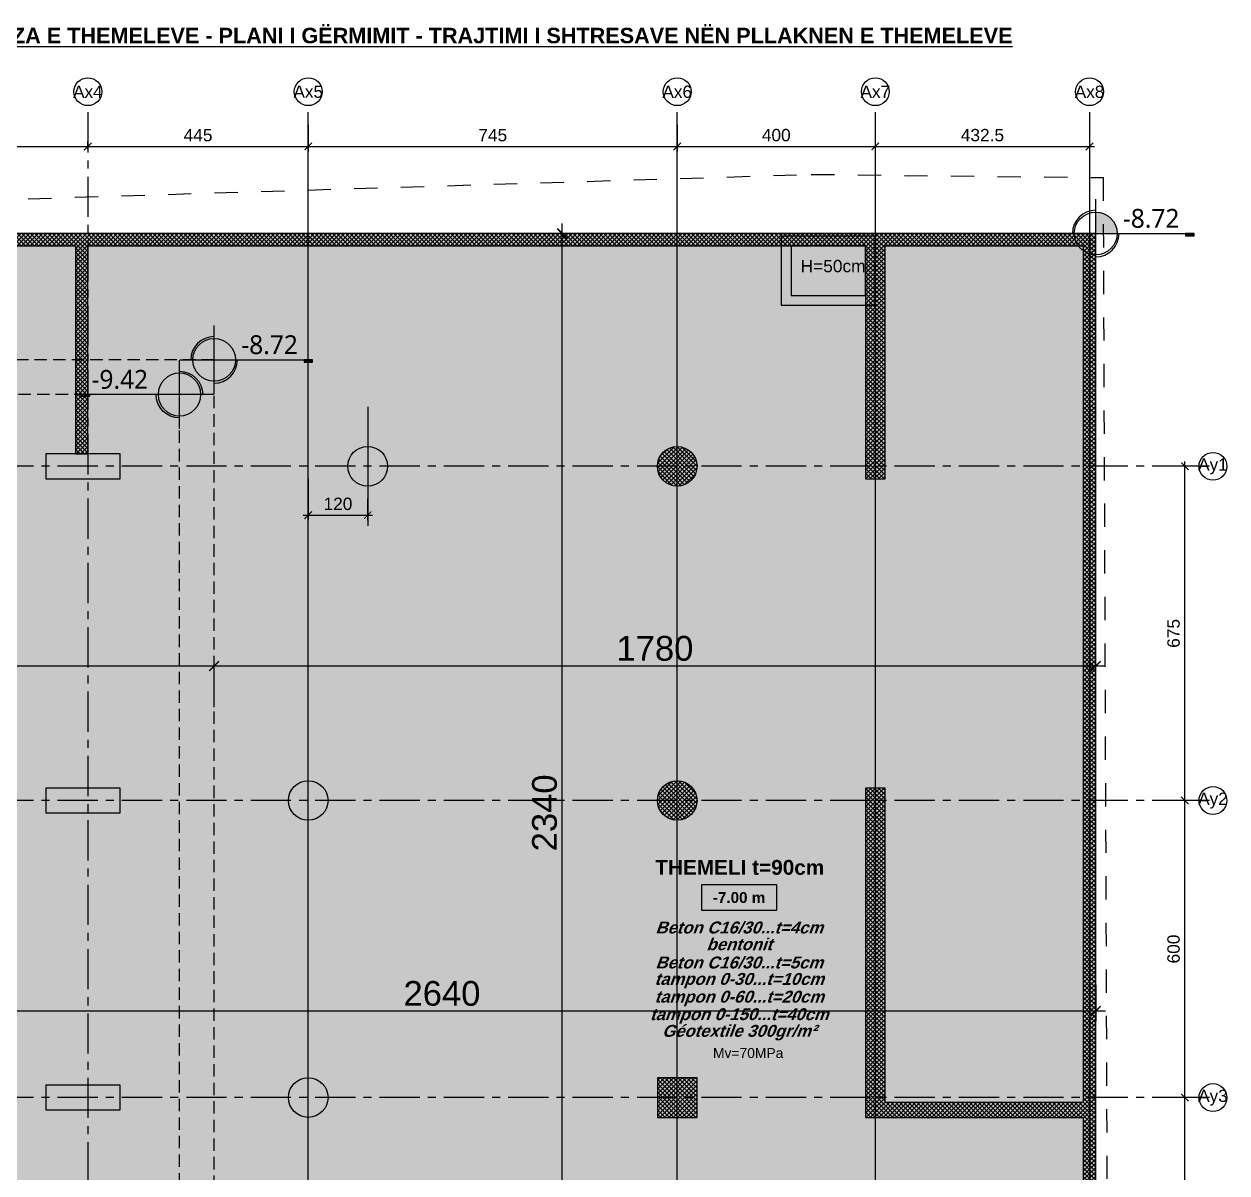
# Model space of a CAD drawing. Header units: centimetres. Extents: x 37128 to 49608, y -46114 to -40136.
# Drawn here: x 47179 to 49607, y -42457 to -40136 of the extents above; entities that cross this region are included whole.
import ezdxf
from ezdxf.enums import TextEntityAlignment as Align

# ---------------------------------------------------------------- set-up
doc = ezdxf.new("R2010")
doc.units = ezdxf.units.CM
doc.header["$LTSCALE"] = 50
doc.header["$MEASUREMENT"] = 0
for name, pattern in [('23486-A01$0${ Chain Double-Dash }', [0]), ('AXES', [2, 1.25, -0.25, 0.25, -0.25]), ('CACHE', [0.375, 0.25, -0.125]), ('CONTINU', [0]), ('DXK_LINE_DOT1', [1.8814, 0.9407, -0.9407])]:
    doc.linetypes.add(name, pattern=pattern)
doc.layers.get('0').update_dxf_attribs({"color": 8})
for name, color, linetype in [('ARMINF', 1, 'Continuous'), ('AXES', 10, 'AXES'), ('BETON CACHE', 4, 'CACHE'), ('BETON COUPE', 3, 'CONTINU'), ('BETON TRAME', 254, 'Continuous'), ('BORD', 5, 'Continuous'), ('COTE 50ème @ 1', 1, 'Continuous'), ('NIVEAU', 170, 'Continuous'), ('OMBRE', 253, 'Continuous'), ('TALUS', 2, 'Continuous'), ('TEXTE', 7, 'Continuous')]:
    doc.layers.add(name, color=color, linetype=linetype)
doc.layers.add('BETON HACHURE', color=252, linetype='Continuous', lineweight=13)
for name, color, linetype, true_color in [('FOND DE FOUILLE', 7, 'Continuous', 0xfff3e5), ('PREFA MUR SUP TRAME', 7, 'Continuous', 0xd7c7ff), ('TALUS TRAME 2', 7, 'Continuous', 0xecd8c6)]:
    doc.layers.add(name, color=color, linetype=linetype, true_color=true_color)
doc.layers.add('HORS GEL', color=7, linetype='CACHE', lineweight=5, true_color=0x00661a)
doc.styles.add('Arial', font='arialbd.ttf', dxfattribs={"height": 12.5})
doc.styles.add('FA_Trebuchet 2.2 mm (cursiva-b.a)', font='trebucit.ttf', dxfattribs={"height": 2.2})
doc.styles.add('FN_TEXT_1.50', font='arial.ttf', dxfattribs={"height": 10})
doc.styles.add('RS_TEXT_1.10', font='arial.ttf', dxfattribs={"height": 2.5})
doc.styles.add('RS_TEXT_1.50', font='arial.ttf', dxfattribs={"height": 12.5})
doc.styles.add('RS_TXT_100', font='arial.ttf', dxfattribs={"height": 25})
doc.styles.add('SMA_TEXT_1.200', font='arial.ttf', dxfattribs={"height": 50})
doc.styles.add('style2', font='arialbd.ttf', dxfattribs={"height": 20})
doc.dimstyles.new('RS_100CM_LINEAIRE', dxfattribs={"dimscale": 10, "dimtxt": 25, "dimasz": 1.5, "dimexe": 1, "dimexo": 2.5, "dimgap": 1, "dimtad": 1, "dimdec": 1, "dimrnd": 0.5, "dimdsep": 46, "dimtxsty": 'RS_TXT_100', "dimblk1": 'ARCHTICK', "dimblk2": 'ARCHTICK', "dimsah": 1, "dimcen": 2.5, "dimdle": 1, "dimclrt": 4, "dimadec": 0, "dimazin": 2, "dimtfac": 1, "dimtdec": 1, "dimtix": 1, "dimtmove": 2, "dimatfit": 3, "dimfxl": 1, "dimtolj": 1, "dimtzin": 0, "dimarcsym": 0})
doc.dimstyles.new('SMA_1.200', dxfattribs={"dimscale": 20, "dimtxt": 50, "dimasz": 1, "dimexe": 1, "dimexo": 2, "dimgap": 0.5, "dimtad": 1, "dimdec": 1, "dimrnd": 0.5, "dimdsep": 46, "dimtxsty": 'SMA_TEXT_1.200', "dimblk": 'ARCHTICK', "dimcen": 10, "dimdle": 1, "dimadec": 0, "dimazin": 2, "dimtfac": 1, "dimtdec": 1, "dimtix": 1, "dimtmove": 2, "dimatfit": 3, "dimfxl": 1, "dimtolj": 1, "dimtzin": 0, "dimarcsym": 0})

# ---------------------------------------------------------------- blocks, each defined once
blk = doc.blocks.new('AXES_FN')
at = {"color": 0, "linetype": 'Continuous'}
blk.add_circle((0, 15), 15, dxfattribs=at)
at = {"color": 0, "style": 'FN_TEXT_1.50'}
blk.add_attdef('AXES', text='', height=12.5, dxfattribs=at).set_placement((-48.9, 20.6), align=Align.MIDDLE_CENTER)
blk = doc.blocks.new('_ArchTick')
at = {"color": 0, "linetype": 'ByBlock', "const_width": 0.15}
blk.add_lwpolyline([(-0.5, -0.5), (0.5, 0.5)], dxfattribs=at)
blk = doc.blocks.new('*D50')
at = {"layer": 'AXES', "color": 0, "linetype": 'Continuous', "lineweight": -2, "ltscale": 0.5, "transparency": 16777216}
for p, q in [((46527.3, -40383.7), (47317.3, -40383.7)), ((46537.3, -40389.7), (46537.3, -40373.7)), ((47307.3, -40389.7), (47307.3, -40373.7))]:
    blk.add_line(p, q, dxfattribs=at)
at = {"layer": 'Defpoints', "color": 0, "linetype": 'Continuous', "ltscale": 0.5, "transparency": 16777216}
for p in [(47307.3, -40383.7), (46537.3, -40414.7), (47307.3, -40414.7)]:
    blk.add_point(p, dxfattribs=at)
at = {"layer": 'AXES', "color": 0, "linetype": 'Continuous', "lineweight": -2, "ltscale": 0.5, "transparency": 16777216, "xscale": 15, "yscale": 15, "zscale": 15, "rotation": 180}
blk.add_blockref('_ArchTick', (46537.3, -40383.7), dxfattribs=at)
at = {"layer": 'AXES', "color": 0, "linetype": 'Continuous', "lineweight": -2, "ltscale": 0.5, "transparency": 16777216, "xscale": 15, "yscale": 15, "zscale": 15}
blk.add_blockref('_ArchTick', (47307.3, -40383.7), dxfattribs=at)
at = {"layer": 'AXES', "color": 4, "linetype": 'Continuous', "lineweight": 5, "ltscale": 0.5, "transparency": 16777216, "insert": (46922.3, -40360.9), "char_height": 25, "attachment_point": 5, "style": 'RS_TXT_100'}
blk.add_mtext('\\A1;770', dxfattribs=at)
blk = doc.blocks.new('*D51')
at = {"layer": 'AXES', "color": 0, "linetype": 'Continuous', "lineweight": -2, "ltscale": 0.5, "transparency": 16777216}
for p, q in [((49572.3, -42304.7), (49512.4, -42304.7)), ((49522.4, -43054.7), (49522.4, -42294.7)), ((49572.3, -43044.7), (49512.4, -43044.7))]:
    blk.add_line(p, q, dxfattribs=at)
at = {"layer": 'Defpoints', "color": 0, "linetype": 'Continuous', "ltscale": 0.5, "transparency": 16777216}
for p in [(49522.4, -42304.7), (49597.3, -42304.7), (49597.3, -43044.7)]:
    blk.add_point(p, dxfattribs=at)
at = {"layer": 'AXES', "color": 0, "linetype": 'Continuous', "lineweight": -2, "ltscale": 0.5, "transparency": 16777216, "xscale": 15, "yscale": 15, "zscale": 15}
for p, rotation in [((49522.4, -42304.7), 90), ((49522.4, -43044.7), 270)]:
    blk.add_blockref('_ArchTick', p, dxfattribs=dict(at, rotation=rotation))
at = {"layer": 'AXES', "color": 4, "linetype": 'Continuous', "lineweight": 5, "ltscale": 0.5, "transparency": 16777216, "insert": (49499.6, -42674.7), "char_height": 25, "attachment_point": 5, "rotation": 90, "style": 'RS_TXT_100'}
blk.add_mtext('\\A1;740', dxfattribs=at)
blk = doc.blocks.new('*D52')
at = {"layer": 'AXES', "color": 0, "linetype": 'Continuous', "lineweight": -2, "ltscale": 0.5, "transparency": 16777216}
for p, q in [((49522.4, -42314.7), (49522.4, -41694.7)), ((49572.3, -41704.7), (49512.4, -41704.7)), ((49572.3, -42304.7), (49512.4, -42304.7))]:
    blk.add_line(p, q, dxfattribs=at)
at = {"layer": 'Defpoints', "color": 0, "linetype": 'Continuous', "ltscale": 0.5, "transparency": 16777216}
for p in [(49522.4, -41704.7), (49597.3, -41704.7), (49597.3, -42304.7)]:
    blk.add_point(p, dxfattribs=at)
at = {"layer": 'AXES', "color": 0, "linetype": 'Continuous', "lineweight": -2, "ltscale": 0.5, "transparency": 16777216, "xscale": 15, "yscale": 15, "zscale": 15}
for p, rotation in [((49522.4, -41704.7), 90), ((49522.4, -42304.7), 270)]:
    blk.add_blockref('_ArchTick', p, dxfattribs=dict(at, rotation=rotation))
at = {"layer": 'AXES', "color": 4, "linetype": 'Continuous', "lineweight": 5, "ltscale": 0.5, "transparency": 16777216, "insert": (49499.6, -42004.7), "char_height": 25, "attachment_point": 5, "rotation": 90, "style": 'RS_TXT_100'}
blk.add_mtext('\\A1;600', dxfattribs=at)
blk = doc.blocks.new('*D53')
at = {"layer": 'AXES', "color": 0, "linetype": 'Continuous', "lineweight": -2, "ltscale": 0.5, "transparency": 16777216}
for p, q in [((49522.4, -41714.7), (49522.4, -41019.7)), ((49572.3, -41029.7), (49512.4, -41029.7)), ((49572.3, -41704.7), (49512.4, -41704.7))]:
    blk.add_line(p, q, dxfattribs=at)
at = {"layer": 'Defpoints', "color": 0, "linetype": 'Continuous', "ltscale": 0.5, "transparency": 16777216}
for p in [(49522.4, -41029.7), (49597.3, -41029.7), (49597.3, -41704.7)]:
    blk.add_point(p, dxfattribs=at)
at = {"layer": 'AXES', "color": 0, "linetype": 'Continuous', "lineweight": -2, "ltscale": 0.5, "transparency": 16777216, "xscale": 15, "yscale": 15, "zscale": 15}
for p, rotation in [((49522.4, -41029.7), 90), ((49522.4, -41704.7), 270)]:
    blk.add_blockref('_ArchTick', p, dxfattribs=dict(at, rotation=rotation))
at = {"layer": 'AXES', "color": 4, "linetype": 'Continuous', "lineweight": 5, "ltscale": 0.5, "transparency": 16777216, "insert": (49499.6, -41367.2), "char_height": 25, "attachment_point": 5, "rotation": 90, "style": 'RS_TXT_100'}
blk.add_mtext('\\A1;675', dxfattribs=at)
blk = doc.blocks.new('*D63')
at = {"layer": 'AXES', "color": 0, "linetype": 'Continuous', "lineweight": -2, "ltscale": 0.5, "transparency": 16777216}
for p, q in [((47752.3, -40339.7), (47752.3, -40393.7)), ((47297.3, -40383.7), (47762.3, -40383.7)), ((47307.3, -40389.7), (47307.3, -40373.7))]:
    blk.add_line(p, q, dxfattribs=at)
at = {"layer": 'Defpoints', "color": 0, "linetype": 'Continuous', "ltscale": 0.5, "transparency": 16777216}
for p in [(47752.3, -40314.7), (47752.3, -40383.7), (47307.3, -40414.7)]:
    blk.add_point(p, dxfattribs=at)
at = {"layer": 'AXES', "color": 0, "linetype": 'Continuous', "lineweight": -2, "ltscale": 0.5, "transparency": 16777216, "xscale": 15, "yscale": 15, "zscale": 15, "rotation": 180}
blk.add_blockref('_ArchTick', (47307.3, -40383.7), dxfattribs=at)
at = {"layer": 'AXES', "color": 0, "linetype": 'Continuous', "lineweight": -2, "ltscale": 0.5, "transparency": 16777216, "xscale": 15, "yscale": 15, "zscale": 15}
blk.add_blockref('_ArchTick', (47752.3, -40383.7), dxfattribs=at)
at = {"layer": 'AXES', "color": 4, "linetype": 'Continuous', "lineweight": 5, "ltscale": 0.5, "transparency": 16777216, "insert": (47529.8, -40361), "char_height": 25, "attachment_point": 5, "style": 'RS_TXT_100'}
blk.add_mtext('\\A1;445', dxfattribs=at)
blk = doc.blocks.new('*D64')
at = {"layer": 'Defpoints', "color": 0, "linetype": 'ByBlock', "transparency": 16777216}
for p in [(47752.3, -40314.7), (48497.3, -40314.7), (48497.3, -40383.7)]:
    blk.add_point(p, dxfattribs=at)
at = {"layer": 'HORS GEL', "color": 0, "linetype": 'ByBlock', "lineweight": -2, "transparency": 16777216}
for p, q in [((47752.3, -40339.7), (47752.3, -40393.7)), ((48497.3, -40339.7), (48497.3, -40393.7)), ((47742.3, -40383.7), (48507.3, -40383.7))]:
    blk.add_line(p, q, dxfattribs=at)
at = {"layer": 'HORS GEL', "color": 0, "linetype": 'ByBlock', "lineweight": -2, "transparency": 16777216, "xscale": 15, "yscale": 15, "zscale": 15, "rotation": 180}
blk.add_blockref('_ArchTick', (47752.3, -40383.7), dxfattribs=at)
at = {"layer": 'HORS GEL', "color": 0, "linetype": 'ByBlock', "lineweight": -2, "transparency": 16777216, "xscale": 15, "yscale": 15, "zscale": 15}
blk.add_blockref('_ArchTick', (48497.3, -40383.7), dxfattribs=at)
at = {"layer": 'HORS GEL', "color": 4, "linetype": 'ByBlock', "transparency": 16777216, "insert": (48124.8, -40361), "char_height": 25, "attachment_point": 5, "style": 'RS_TXT_100'}
blk.add_mtext('\\A1;745', dxfattribs=at)
blk = doc.blocks.new('*D65')
at = {"layer": 'Defpoints', "color": 0, "linetype": 'ByBlock', "transparency": 16777216}
for p in [(48497.3, -40314.7), (48897.3, -40314.7), (48897.3, -40383.7)]:
    blk.add_point(p, dxfattribs=at)
at = {"layer": 'HORS GEL', "color": 0, "linetype": 'ByBlock', "lineweight": -2, "transparency": 16777216}
for p, q in [((48497.3, -40339.7), (48497.3, -40393.7)), ((48897.3, -40339.7), (48897.3, -40393.7)), ((48487.3, -40383.7), (48907.3, -40383.7))]:
    blk.add_line(p, q, dxfattribs=at)
at = {"layer": 'HORS GEL', "color": 0, "linetype": 'ByBlock', "lineweight": -2, "transparency": 16777216, "xscale": 15, "yscale": 15, "zscale": 15, "rotation": 180}
blk.add_blockref('_ArchTick', (48497.3, -40383.7), dxfattribs=at)
at = {"layer": 'HORS GEL', "color": 0, "linetype": 'ByBlock', "lineweight": -2, "transparency": 16777216, "xscale": 15, "yscale": 15, "zscale": 15}
blk.add_blockref('_ArchTick', (48897.3, -40383.7), dxfattribs=at)
at = {"layer": 'HORS GEL', "color": 4, "linetype": 'ByBlock', "transparency": 16777216, "insert": (48697.3, -40360.9), "char_height": 25, "attachment_point": 5, "style": 'RS_TXT_100'}
blk.add_mtext('\\A1;400', dxfattribs=at)
blk = doc.blocks.new('*D66')
at = {"layer": 'Defpoints', "color": 0, "linetype": 'ByBlock', "transparency": 16777216}
for p in [(48897.3, -40314.7), (49329.8, -40314.7), (49329.8, -40383.7)]:
    blk.add_point(p, dxfattribs=at)
at = {"layer": 'HORS GEL', "color": 0, "linetype": 'ByBlock', "lineweight": -2, "transparency": 16777216}
for p, q in [((48897.3, -40339.7), (48897.3, -40393.7)), ((49329.8, -40339.7), (49329.8, -40393.7)), ((48887.3, -40383.7), (49339.8, -40383.7))]:
    blk.add_line(p, q, dxfattribs=at)
at = {"layer": 'HORS GEL', "color": 0, "linetype": 'ByBlock', "lineweight": -2, "transparency": 16777216, "xscale": 15, "yscale": 15, "zscale": 15, "rotation": 180}
blk.add_blockref('_ArchTick', (48897.3, -40383.7), dxfattribs=at)
at = {"layer": 'HORS GEL', "color": 0, "linetype": 'ByBlock', "lineweight": -2, "transparency": 16777216, "xscale": 15, "yscale": 15, "zscale": 15}
blk.add_blockref('_ArchTick', (49329.8, -40383.7), dxfattribs=at)
at = {"layer": 'HORS GEL', "color": 4, "linetype": 'ByBlock', "transparency": 16777216, "insert": (49113.6, -40360.9), "char_height": 25, "attachment_point": 5, "style": 'RS_TXT_100'}
blk.add_mtext('\\A1;432.5', dxfattribs=at)
blk = doc.blocks.new('*D67')
at = {"layer": 'Defpoints', "color": 0, "linetype": 'ByBlock', "transparency": 16777216}
for p in [(47752.3, -41029.7), (47872.3, -41069.7), (47872.3, -41128.5)]:
    blk.add_point(p, dxfattribs=at)
at = {"layer": 'HORS GEL', "color": 0, "linetype": 'ByBlock', "lineweight": -2, "transparency": 16777216}
for p, q in [((47752.3, -41054.7), (47752.3, -41138.5)), ((47872.3, -41094.7), (47872.3, -41138.5)), ((47742.3, -41128.5), (47882.3, -41128.5))]:
    blk.add_line(p, q, dxfattribs=at)
at = {"layer": 'HORS GEL', "color": 0, "linetype": 'ByBlock', "lineweight": -2, "transparency": 16777216, "xscale": 15, "yscale": 15, "zscale": 15, "rotation": 180}
blk.add_blockref('_ArchTick', (47752.3, -41128.5), dxfattribs=at)
at = {"layer": 'HORS GEL', "color": 0, "linetype": 'ByBlock', "lineweight": -2, "transparency": 16777216, "xscale": 15, "yscale": 15, "zscale": 15}
blk.add_blockref('_ArchTick', (47872.3, -41128.5), dxfattribs=at)
at = {"layer": 'HORS GEL', "color": 4, "linetype": 'ByBlock', "transparency": 16777216, "insert": (47812.3, -41105.7), "char_height": 25, "attachment_point": 5, "style": 'RS_TXT_100'}
blk.add_mtext('\\A1;120', dxfattribs=at)
blk = doc.blocks.new('Cota de Nivel (planta)')
h = blk.add_hatch(color=256)
h.dxf.hatch_style = 1
h.paths.add_polyline_path([(2.5, 0, 0.4142136), (0, 2.5), (0, 0)])
h.paths.add_polyline_path([(-2.5, 0, 0.4142136), (0, -2.5), (0, 0)])
h = blk.add_hatch(color=256)
h.dxf.hatch_style = 1
h.paths.add_polyline_path([(10.5, 0), (10.5, -0.25), (11.5, -0.25), (11.5, 0)])
for p, q in [((0, -4), (0, 4)), ((-4, 0), (11.5, 0))]:
    blk.add_line(p, q)
blk.add_lwpolyline([(11.5, 0), (10.5, 0), (10.5, -0.25), (11.5, -0.25)], close=True)
blk.add_circle((0, 0), 2.5)
for start, end in [(90, 180), (270, 0)]:
    blk.add_arc((0, 0), 2.725, start, end)
at = {"style": 'FA_Trebuchet 2.2 mm (cursiva-b.a)', "flags": 8}
blk.add_attdef('NIVEL', text='', height=2.2, dxfattribs=at).set_placement((3.175, 1.775), align=Align.MIDDLE_LEFT)
blk = doc.blocks.new('*D88')
at = {"layer": 'Defpoints', "color": 0, "transparency": 16777216}
for p in [(47562.3, -41433.3), (47562.3, -41555.9), (49342.3, -41555.9)]:
    blk.add_point(p, dxfattribs=at)
at = {"layer": 'TALUS', "color": 0, "lineweight": -2, "transparency": 16777216}
for p, q in [((49362.3, -41433.3), (47542.3, -41433.3)), ((47562.3, -41515.9), (47562.3, -41413.3)), ((49342.3, -41515.9), (49342.3, -41413.3))]:
    blk.add_line(p, q, dxfattribs=at)
at = {"layer": 'TALUS', "color": 0, "lineweight": -2, "transparency": 16777216, "xscale": 20, "yscale": 20, "zscale": 20, "rotation": 180}
blk.add_blockref('_ArchTick', (47562.3, -41433.3), dxfattribs=at)
at = {"layer": 'TALUS', "color": 0, "lineweight": -2, "transparency": 16777216, "xscale": 20, "yscale": 20, "zscale": 20}
blk.add_blockref('_ArchTick', (49342.3, -41433.3), dxfattribs=at)
at = {"layer": 'TALUS', "color": 0, "transparency": 16777216, "insert": (48452.3, -41397.7), "char_height": 50, "attachment_point": 5, "style": 'SMA_TEXT_1.200'}
blk.add_mtext('\\A1;1780', dxfattribs=at)
blk = doc.blocks.new('*D89')
at = {"layer": 'Defpoints', "color": 0, "transparency": 16777216}
for p in [(45042, -41433.3), (45042, -41485.7), (47562.3, -41555.9)]:
    blk.add_point(p, dxfattribs=at)
at = {"layer": 'TALUS', "color": 0, "lineweight": -2, "transparency": 16777216}
for p, q in [((47582.3, -41433.3), (45022, -41433.3)), ((45042, -41445.7), (45042, -41413.3)), ((47562.3, -41515.9), (47562.3, -41413.3))]:
    blk.add_line(p, q, dxfattribs=at)
at = {"layer": 'TALUS', "color": 0, "lineweight": -2, "transparency": 16777216, "xscale": 20, "yscale": 20, "zscale": 20, "rotation": 180}
blk.add_blockref('_ArchTick', (45042, -41433.3), dxfattribs=at)
at = {"layer": 'TALUS', "color": 0, "lineweight": -2, "transparency": 16777216, "xscale": 20, "yscale": 20, "zscale": 20}
blk.add_blockref('_ArchTick', (47562.3, -41433.3), dxfattribs=at)
at = {"layer": 'TALUS', "color": 0, "transparency": 16777216, "insert": (46302.1, -41397.7), "char_height": 50, "attachment_point": 5, "style": 'SMA_TEXT_1.200'}
blk.add_mtext('\\A1;2520.5', dxfattribs=at)
blk = doc.blocks.new('*D90')
at = {"layer": 'Defpoints', "color": 0, "transparency": 16777216}
for p in [(46702.3, -42036.8), (49342.3, -42036.8), (46702.3, -42130.2)]:
    blk.add_point(p, dxfattribs=at)
at = {"layer": 'TALUS', "color": 0, "lineweight": -2, "transparency": 16777216}
for p, q in [((46702.3, -42076.8), (46702.3, -42150.2)), ((49342.3, -42076.8), (49342.3, -42150.2)), ((49362.3, -42130.2), (46682.3, -42130.2))]:
    blk.add_line(p, q, dxfattribs=at)
at = {"layer": 'TALUS', "color": 0, "lineweight": -2, "transparency": 16777216, "xscale": 20, "yscale": 20, "zscale": 20, "rotation": 180}
blk.add_blockref('_ArchTick', (46702.3, -42130.2), dxfattribs=at)
at = {"layer": 'TALUS', "color": 0, "lineweight": -2, "transparency": 16777216, "xscale": 20, "yscale": 20, "zscale": 20}
blk.add_blockref('_ArchTick', (49342.3, -42130.2), dxfattribs=at)
at = {"layer": 'TALUS', "color": 0, "transparency": 16777216, "insert": (48022.3, -42094.7), "char_height": 50, "attachment_point": 5, "style": 'SMA_TEXT_1.200'}
blk.add_mtext('\\A1;2640', dxfattribs=at)
blk = doc.blocks.new('*D95')
at = {"layer": 'Defpoints', "color": 0, "transparency": 16777216}
for p in [(48265.2, -40559.6), (48365.6, -40559.6), (48344.4, -42899.7)]:
    blk.add_point(p, dxfattribs=at)
at = {"layer": 'TALUS', "color": 0, "lineweight": -2, "transparency": 16777216}
for p, q in [((48325.6, -40559.6), (48245.2, -40559.6)), ((48265.2, -42919.7), (48265.2, -40539.6)), ((48304.4, -42899.7), (48245.2, -42899.7))]:
    blk.add_line(p, q, dxfattribs=at)
at = {"layer": 'TALUS', "color": 0, "lineweight": -2, "transparency": 16777216, "xscale": 20, "yscale": 20, "zscale": 20}
for p, rotation in [((48265.2, -40559.6), 90), ((48265.2, -42899.7), 270)]:
    blk.add_blockref('_ArchTick', p, dxfattribs=dict(at, rotation=rotation))
at = {"layer": 'TALUS', "color": 0, "transparency": 16777216, "insert": (48229.6, -41729.7), "char_height": 50, "attachment_point": 5, "rotation": 90, "style": 'SMA_TEXT_1.200'}
blk.add_mtext('\\A1;2340', dxfattribs=at)

msp = doc.modelspace()

# ---------------------------------------------------------------- hatches: boundary and pattern name
at = {"layer": 'BETON HACHURE', "true_color": 0x636466, "transparency": 33554585}
h = msp.add_hatch(dxfattribs=at)
h.set_pattern_fill('ANSI37', color=251, scale=50, angle=270, style=0)
h.set_pattern_definition([(315, (-8838.8953, 28623.024), (4.4194174, 4.4194174), []), (45, (-8838.8953, 28623.024), (-4.4194174, 4.4194174), [])])
h.paths.add_polyline_path([(46657.32, -42879.59), (46682.32, -42879.59), (46682.32, -43204.59), (46657.32, -43204.59)], flags=0)
h.paths.add_polyline_path([(46657.32, -42879.59), (46682.32, -42879.59), (46682.32, -43204.59), (46657.32, -43204.59)], flags=0)
h.paths.add_polyline_path([(48837.31, -43019.73), (48837.32, -43069.73), (48917.32, -43069.73), (48917.31, -43019.73)], flags=0)
h.paths.add_polyline_path([(48457.31, -43019.73), (48457.31, -43069.73), (48537.31, -43069.73), (48537.31, -43019.73)], flags=0)
edge = h.paths.add_edge_path(flags=0)
edge.add_arc((48497.31, -41704.73), 40, 0, 360)
edge = h.paths.add_edge_path(flags=0)
edge.add_arc((48497.31, -41029.73), 40, 0, 360)
edge = h.paths.add_edge_path(flags=0)
edge.add_arc((48497.31, -42304.73), 40, 0, 360)
h.paths.add_polyline_path([(49342.32, -40559.59), (45153.47, -40559.59), (44764.18, -45296.29), (49342.32, -45745.88)])
edge = h.paths.add_edge_path(flags=0)
edge.add_arc((48497.31, -42304.73), 40, 0, 360)
h.paths.add_polyline_path([(47282.32, -40584.59), (47282.32, -41004.73), (47307.32, -41004.73), (47307.32, -40584.59), (48877.32, -40584.59), (48877.31, -41054.73), (48917.32, -41054.73), (48917.32, -40584.59), (49317.32, -40584.59), (49317.32, -42314.73), (48917.32, -42314.73), (48917.32, -41679.73), (48877.31, -41679.73), (48877.31, -42344.73), (49317.32, -42344.73), (49317.32, -43089.73), (48877.31, -43089.73), (48877.31, -44479.73), (48917.32, -44479.73), (48917.32, -43119.73), (49317.32, -43119.73), (49317.32, -45718.3), (48544.82, -45642.44), (48544.82, -45154.73), (48519.82, -45154.73), (48519.82, -45639.99), (47214.82, -45511.83), (47214.82, -45154.73), (47189.82, -45154.73), (47189.82, -45509.38), (46002.32, -45392.76), (46002.32, -45154.73), (45952.32, -45154.73), (45952.32, -45387.85), (44791.12, -45273.82), (44862.46, -44405.73), (45172.32, -44405.73), (45172.32, -44355.73), (44866.57, -44355.73), (44966.51, -43139.73), (45172.32, -43139.73), (45172.32, -43089.73), (44970.62, -43089.73), (44972.46, -43069.73), (45172.32, -43069.73), (45172.32, -43019.73), (44976.37, -43019.73), (45033.08, -42329.73), (45172.32, -42329.73), (45172.32, -42279.73), (45037.19, -42279.73), (45082.39, -41729.73), (45172.32, -41729.73), (45172.32, -41679.73), (45086.5, -41679.73), (45176.5, -40584.59), (45954.82, -40584.59), (45954.82, -41004.73), (45979.82, -41004.73), (45979.82, -40584.59)], flags=16)
h.paths.add_polyline_path([(48457.31, -42264.73), (48457.31, -42344.73), (48537.31, -42344.73), (48537.31, -42264.73)], flags=0)
at = {"layer": 'BETON TRAME', "true_color": 0x636466, "transparency": 33554559}
h = msp.add_hatch(color=251, dxfattribs=at)
h.dxf.hatch_style = 1
h.paths.add_polyline_path([(46042.32, -42329.73), (46007.32, -42329.73), (46007.32, -41679.73), (46042.32, -41679.73), (46042.32, -41854.73), (46502.32, -41854.73), (46502.32, -41679.73), (46537.32, -41679.73), (46537.32, -42329.73), (46502.32, -42329.73), (46502.32, -41894.73), (46292.32, -41894.73), (46292.32, -42224.73), (46252.32, -42224.73), (46252.32, -41894.73), (46042.32, -41894.73)])
h.paths.add_polyline_path([(45172.32, -41004.73), (45172.32, -41054.73), (45322.32, -41054.73), (45322.32, -41004.73)])
h.paths.add_polyline_path([(45892.32, -41004.73), (45892.32, -41054.73), (46042.32, -41054.73), (46042.32, -41004.73)])
h.paths.add_polyline_path([(46502.32, -41004.73), (46502.32, -41054.73), (46652.32, -41054.73), (46652.32, -41004.73)])
h.paths.add_polyline_path([(47222.32, -41004.73), (47222.32, -41054.73), (47372.32, -41054.73), (47372.32, -41004.73)])
h.paths.add_polyline_path([(47222.32, -41679.73), (47222.32, -41729.73), (47372.32, -41729.73), (47372.32, -41679.73)])
h.paths.add_polyline_path([(45172.32, -41679.73), (45172.32, -41729.73), (45322.32, -41729.73), (45322.32, -41679.73)])
h.paths.add_polyline_path([(45172.32, -42279.73), (45172.32, -42329.73), (45322.32, -42329.73), (45322.32, -42279.73)])
h.paths.add_polyline_path([(47222.32, -42279.73), (47222.32, -42329.73), (47372.32, -42329.73), (47372.32, -42279.73)])
h.paths.add_polyline_path([(47222.32, -43019.73), (47222.32, -43069.73), (47372.32, -43069.73), (47372.32, -43019.73)])
h.paths.add_polyline_path([(45322.32, -43069.73), (45322.32, -43019.73), (45172.32, -43019.73), (45172.32, -43069.73)])
h.paths.add_polyline_path([(45987.32, -43019.73), (45987.32, -43069.73), (46112.32, -43069.73), (46112.32, -43019.73)])
h.paths.add_polyline_path([(46432.32, -43019.73), (46432.32, -43069.73), (46557.32, -43069.73), (46557.32, -43019.73)])
h.paths.add_polyline_path([(46407.32, -43069.73), (46432.32, -43069.73), (46432.32, -42564.73), (46407.32, -42564.73)])
h.paths.add_polyline_path([(46112.32, -43069.73), (46137.32, -43069.73), (46137.32, -42564.73), (46112.32, -42564.73)])
at = {"layer": 'FOND DE FOUILLE', "true_color": 0xfff4eb, "transparency": 33554508}
h = msp.add_hatch(color=7, dxfattribs=at)
h.dxf.hatch_style = 1
h.paths.add_polyline_path([(45132.07, -40819.97), (45153.47, -40559.59), (49342.32, -40559.59), (49342.32, -45745.88), (44764.18, -45296.29), (44931.56, -43259.73), (45735.32, -43259.73), (45735.32, -43691.73), (46217.32, -43691.73), (46217.32, -45344.73), (48797.32, -45344.73), (48797.32, -42899.73), (47562.32, -42899.73), (47562.32, -40814.73)])
at = {"layer": 'PREFA MUR SUP TRAME', "true_color": 0x636466}
h = msp.add_hatch(color=251, dxfattribs=at)
h.paths.add_polyline_path([(47712.32, -43019.73), (47712.32, -43069.73), (47792.32, -43069.73), (47792.32, -43019.73)])
h.paths.add_polyline_path([(46002.32, -43444.73), (45982.32, -43444.73), (45982.32, -43119.73), (46427.32, -43119.73), (46427.32, -43444.73), (46407.32, -43444.73), (46407.32, -43139.73), (46217.32, -43139.73), (46217.32, -43444.73), (46192.32, -43444.73), (46192.32, -43139.73), (46002.32, -43139.73)])
h.paths.add_polyline_path([(46002.32, -43829.73), (45952.32, -43829.73), (45952.32, -43959.73), (46002.32, -43959.73)])
h.paths.add_polyline_path([(45322.32, -43879.73), (45322.32, -43829.73), (45172.32, -43829.73), (45172.32, -43879.73)])
h.paths.add_polyline_path([(45322.32, -44405.73), (45322.32, -44355.73), (45172.32, -44355.73), (45172.32, -44405.73)])
h.paths.add_polyline_path([(46002.32, -44254.73), (45952.32, -44254.73), (45952.32, -44404.73), (46002.32, -44404.73)])
h.paths.add_polyline_path([(46002.32, -45004.73), (45952.32, -45004.73), (45952.32, -45154.73), (46002.32, -45154.73)])
h.paths.add_polyline_path([(45322.32, -45099.73), (45322.32, -45049.73), (45172.32, -45049.73), (45172.32, -45099.73)])
h.paths.add_polyline_path([(45322.32, -43139.73), (45322.32, -43089.73), (45172.32, -43089.73), (45172.32, -43139.73)])
edge = h.paths.add_edge_path()
edge.add_arc((47752.32, -42304.73), 40, 0, 360)
edge = h.paths.add_edge_path()
edge.add_arc((47752.32, -41704.73), 40, 0, 360)
edge = h.paths.add_edge_path()
edge.add_arc((47872.32, -41029.73), 40, 0, 360)
h.paths.add_polyline_path([(46407.32, -44355.76), (46457.32, -44355.76), (46457.32, -44429.76), (46407.32, -44429.76)])
at = {"layer": 'TALUS TRAME 2', "transparency": 33554559}
h = msp.add_hatch(color=256, dxfattribs=at)
h.dxf.hatch_style = 1
h.paths.add_polyline_path([(47857.32, -43854.73), (47857.32, -44424.73), (47157.32, -44424.73), (47157.32, -43854.73)])
h.paths.add_polyline_path([(45897.32, -43034.73), (46512.32, -43034.73), (46512.32, -43529.73), (45897.32, -43529.73)])
h.paths.add_polyline_path([(46622.32, -41774.73), (46622.32, -42264.73), (45922.32, -42264.73), (45922.32, -41774.73)])
h.paths.add_polyline_path([(46217.32, -45344.73), (48797.32, -45344.73), (48797.32, -42899.73), (47562.32, -42899.73), (47562.32, -40814.73), (45132.5, -40814.73), (44931.56, -43259.73), (45735.32, -43259.73), (45735.32, -43691.73), (46217.32, -43691.73)])

# ---------------------------------------------------------------- linework, layer by layer
at = {"layer": 'AXES', "lineweight": 5, "ltscale": 1.3}
for p, q in [((47307.32, -40314.73), (47307.32, -43239.71)), ((49537.44, -41029.73), (44517.32, -41029.73)), ((49537.44, -41704.73), (44517.32, -41704.73)), ((49537.44, -42304.73), (44517.32, -42304.73))]:
    msp.add_line(p, q, dxfattribs=at)
at = {"layer": 'BETON CACHE', "color": 242, "linetype": 'DXK_LINE_DOT1', "true_color": 0xcd2027}
msp.add_lwpolyline([(49377.94, -45879.83), (48064.71, -45840.08), (44717.45, -45434.29), (45118.55, -40553.63), (48767.83, -40440.1), (49357.23, -40446.68)], close=True, dxfattribs=at)
at = {"layer": 'BETON CACHE', "color": 251, "lineweight": 5, "ltscale": 2, "true_color": 0x636466}
for points in [[(46217.32, -43609.73), (46217.32, -45344.73), (48797.32, -45344.73), (48797.32, -42899.73), (47562.32, -42899.73), (47562.32, -40814.73), (45132.5, -40814.73), (44931.56, -43259.73), (45817.32, -43259.73)], [(46287.32, -43609.73), (46287.32, -45274.73), (48727.32, -45274.73), (48727.32, -42969.73), (47492.32, -42969.73), (47492.32, -40884.73), (45126.75, -40884.73), (44937.31, -43189.73), (45817.32, -43189.73)]]:
    msp.add_lwpolyline(points, dxfattribs=at)
at = {"layer": 'BETON COUPE', "color": 251, "lineweight": 5, "true_color": 0x636466}
for points in [[(49342.32, -40559.59), (45153.47, -40559.59), (44764.18, -45296.29), (49342.32, -45745.88)], [(48457.31, -42264.73), (48457.31, -42344.73), (48537.31, -42344.73), (48537.31, -42264.73)]]:
    msp.add_lwpolyline(points, close=True, dxfattribs=at)
msp.add_lwpolyline([(45979.82, -40584.59), (47282.32, -40584.59), (47282.32, -41004.73), (47307.32, -41004.73), (47307.32, -40584.59), (48877.32, -40584.59), (48877.31, -41054.73), (48917.32, -41054.73), (48917.32, -40584.59), (49317.32, -40584.59), (49317.32, -42314.73), (48917.32, -42314.73), (48917.32, -41679.73), (48877.31, -41679.73), (48877.31, -42344.73), (49317.32, -42344.73), (49317.32, -43089.73)], dxfattribs=at)
at = {"layer": 'BETON COUPE', "color": 251, "lineweight": 5, "ltscale": 0.5, "true_color": 0x636466}
for points in [[(48707.32, -40704.59), (48897.32, -40704.59), (48897.32, -40564.59), (48707.32, -40564.59)], [(48727.32, -40684.59), (48877.32, -40684.59), (48877.32, -40584.59), (48727.32, -40584.59)]]:
    msp.add_lwpolyline(points, close=True, dxfattribs=at)
at = {"layer": 'BETON COUPE', "color": 251, "true_color": 0x636466}
for points in [[(47222.32, -41004.73), (47222.32, -41054.73), (47372.32, -41054.73), (47372.32, -41004.73)], [(47222.32, -41679.73), (47222.32, -41729.73), (47372.32, -41729.73), (47372.32, -41679.73)], [(47222.32, -42279.73), (47222.32, -42329.73), (47372.32, -42329.73), (47372.32, -42279.73)]]:
    msp.add_lwpolyline(points, close=True, dxfattribs=at)
at = {"layer": 'BETON COUPE', "color": 251, "lineweight": 5, "ltscale": 0.5, "true_color": 0x636466}
for centre in [(47872.32, -41029.73), (48497.31, -41029.73), (47752.32, -41704.73), (48497.31, -41704.73), (47752.32, -42304.73)]:
    msp.add_circle(centre, 40, dxfattribs=at)
at = {"layer": 'BORD', "color": 251, "true_color": 0x636466}
msp.add_lwpolyline([(49342.32, -45745.88), (49342.32, -40559.59), (45153.47, -40559.59), (44764.18, -45296.29)], close=True, dxfattribs=at)
at = {"layer": 'HORS GEL', "linetype": '23486-A01$0${ Chain Double-Dash }', "ltscale": 1.2}
for p, q in [((47752.32, -43044.73), (47752.32, -40314.73)), ((48497.31, -43069.73), (48497.31, -40314.73)), ((48897.31, -40314.73), (48897.31, -46044.73)), ((49329.82, -40314.73), (49329.82, -46044.73)), ((47872.32, -40909.73), (47872.32, -41149.73))]:
    msp.add_line(p, q, dxfattribs=at)
at = {"layer": 'NIVEAU'}
msp.add_lwpolyline([(48546.24, -41926.41), (48698.2, -41926.41), (48698.2, -41874.99), (48546.24, -41874.99)], close=True, dxfattribs=at)
at = {"layer": 'OMBRE', "color": 251, "true_color": 0x636466}
for points in [[(48869.32, -40584.59), (48869.32, -40676.59), (48847.62, -40654.88)], [(48869.32, -40676.59), (48847.62, -40654.88), (48727.32, -40676.59)]]:
    msp.add_solid(points, dxfattribs=at)

# ---------------------------------------------------------------- block references
at = {"layer": 'AXES', "color": 251, "linetype": 'ByBlock', "true_color": 0x636466}
ref = msp.add_blockref('AXES_FN', (47307.32, -40301.27), dxfattribs=dict(at, xscale=1.875, yscale=1.875, zscale=1.875))
ref.add_attrib('AXES', 'Ax4', dxfattribs={"layer": '0', "color": 0, "height": 24.75, "style": 'RS_TEXT_1.50'}).set_placement((47307.32, -40273.15), align=Align.MIDDLE)
ref = msp.add_blockref('AXES_FN', (49550.9, -41029.73), dxfattribs=dict(at, xscale=1.875, yscale=1.875, zscale=1.875, rotation=270))
ref.add_attrib('AXES', 'Ay1', dxfattribs={"layer": '0', "color": 0, "height": 24.75, "style": 'RS_TEXT_1.50'}).set_placement((49579.02, -41029.73), align=Align.MIDDLE)
ref = msp.add_blockref('AXES_FN', (49550.9, -41704.73), dxfattribs=dict(at, xscale=1.875, yscale=1.875, zscale=1.875, rotation=270))
ref.add_attrib('AXES', 'Ay2', dxfattribs={"layer": '0', "color": 0, "height": 24.75, "style": 'RS_TEXT_1.50'}).set_placement((49579.02, -41704.73), align=Align.MIDDLE)
ref = msp.add_blockref('AXES_FN', (49550.9, -42304.73), dxfattribs=dict(at, xscale=1.875, yscale=1.875, zscale=1.875, rotation=270))
ref.add_attrib('AXES', 'Ay3', dxfattribs={"layer": '0', "color": 0, "height": 24.75, "style": 'RS_TEXT_1.50'}).set_placement((49579.02, -42304.73), align=Align.MIDDLE)
at = {"layer": 'COTE 50ème @ 1'}
ref = msp.add_blockref('Cota de Nivel (planta)', (49342.32, -40559.59), dxfattribs=dict(at, xscale=17.28, yscale=17.28, zscale=17.28))
ref.add_attrib('NIVEL', '-8.72', dxfattribs={"layer": '0', "color": 240, "height": 38.016, "style": 'FA_Trebuchet 2.2 mm (cursiva-b.a)'}).set_placement((49397.18, -40528.92), align=Align.MIDDLE_LEFT)
ref = msp.add_blockref('Cota de Nivel (planta)', (47562.32, -40814.73), dxfattribs=dict(at, xscale=17.28, yscale=17.28, zscale=17.28))
ref.add_attrib('NIVEL', '-8.72', dxfattribs={"layer": '0', "color": 240, "height": 38.016, "style": 'FA_Trebuchet 2.2 mm (cursiva-b.a)'}).set_placement((47617.18, -40784.06), align=Align.MIDDLE_LEFT)
ref = msp.add_blockref('Cota de Nivel (planta)', (47492.32, -40884.73), dxfattribs=dict(at, xscale=-17.28, yscale=17.28, zscale=17.28))
ref.add_attrib('NIVEL', '-9.42', dxfattribs={"layer": '0', "color": 240, "height": 38.016, "style": 'FA_Trebuchet 2.2 mm (cursiva-b.a)'}).set_placement((47314.75, -40854.06), align=Align.MIDDLE_LEFT)
at = {"layer": 'HORS GEL', "color": 251, "true_color": 0x636466}
ref = msp.add_blockref('AXES_FN', (47752.32, -40301.27), dxfattribs=dict(at, xscale=1.875, yscale=1.875, zscale=1.875))
ref.add_attrib('AXES', 'Ax5', dxfattribs={"layer": '0', "color": 0, "height": 24.75, "style": 'RS_TEXT_1.50'}).set_placement((47752.32, -40273.15), align=Align.MIDDLE)
ref = msp.add_blockref('AXES_FN', (48497.31, -40301.27), dxfattribs=dict(at, xscale=1.875, yscale=1.875, zscale=1.875))
ref.add_attrib('AXES', 'Ax6', dxfattribs={"layer": '0', "color": 0, "height": 24.75, "style": 'RS_TEXT_1.50'}).set_placement((48497.31, -40273.15), align=Align.MIDDLE)
ref = msp.add_blockref('AXES_FN', (48897.31, -40301.27), dxfattribs=dict(at, xscale=1.875, yscale=1.875, zscale=1.875))
ref.add_attrib('AXES', 'Ax7', dxfattribs={"layer": '0', "color": 0, "height": 24.75, "style": 'RS_TEXT_1.50'}).set_placement((48897.31, -40273.15), align=Align.MIDDLE)
ref = msp.add_blockref('AXES_FN', (49329.82, -40301.27), dxfattribs=dict(at, xscale=1.875, yscale=1.875, zscale=1.875))
ref.add_attrib('AXES', 'Ax8', dxfattribs={"layer": '0', "color": 0, "height": 24.75, "style": 'RS_TEXT_1.50'}).set_placement((49329.82, -40273.15), align=Align.MIDDLE)

# ---------------------------------------------------------------- texts
at = {"layer": 'ARMINF', "color": 251, "true_color": 0x636466, "insert": (48746.54, -40612.78), "char_height": 25, "width": 58.964, "attachment_point": 1, "style": 'RS_TEXT_1.50'}
msp.add_mtext('H=50cm', dxfattribs=at)
at = {"layer": 'NIVEAU', "style": 'style2'}
msp.add_text('THEMELI t=90cm', height=30, dxfattribs=at).set_placement((48623.65, -41839.78), align=Align.MIDDLE)
msp.add_text('-7.00 m', height=22, dxfattribs=at).set_placement((48622.22, -41900.7), align=Align.MIDDLE_CENTER)
at = {"layer": 'NIVEAU', "style": 'Arial', "oblique": 20}
for s, p in [('Beton C16/30...t=4cm', (48622.22, -41960.98)), ('bentonit', (48622.22, -41994.62)), ('Beton C16/30...t=5cm', (48622.22, -42031.63)), ('tampon 0-30...t=10cm', (48622.22, -42068.56)), ('tampon 0-60...t=20cm', (48622.22, -42104.46)), ('tampon 0-150...t=40cm', (48622.22, -42139.78)), ('Géotextile 300gr/m²', (48622.22, -42172.87))]:
    msp.add_text(s, height=24, dxfattribs=at).set_placement(p, align=Align.MIDDLE)
at = {"layer": 'TEXTE', "style": 'RS_TEXT_1.10'}
msp.add_text('Mv=70MPa', height=20, dxfattribs=at).set_placement((48640.58, -42214.74), align=Align.MIDDLE_CENTER)
at = {"layer": 'TEXTE', "insert": (48132.68, -40159.85), "char_height": 31.25, "width": 2458.8095, "attachment_point": 5, "style": 'RS_TEXT_1.50'}
msp.add_mtext('{\\fArial|b1|i0|c0|p34;\\LBAZA E THEMELEVE - PLANI I GËRMIMIT - TRAJTIMI I SHTRESAVE NËN PLLAKNEN E THEMELEVE}', dxfattribs=at)

# ---------------------------------------------------------------- dimensions: what is measured, and where the dimension line sits
at = {"layer": 'AXES', "color": 251, "linetype": 'Continuous', "lineweight": 5, "ltscale": 0.5, "true_color": 0x636466}
for base, p1, p2, picture, middle in [((47752.32, -40383.66), (47307.32, -40414.73), (47752.32, -40314.73), '*D63', (47529.82, -40360.95)), ((47307.32, -40383.66), (46537.32, -40414.73), (47307.32, -40414.73), '*D50', (46922.32, -40360.9))]:
    dim = msp.add_linear_dim(base=base, p1=p1, p2=p2, dimstyle='RS_100CM_LINEAIRE', dxfattribs=at)
    dim.commit()
    dim.dimension.update_dxf_attribs({"geometry": picture, "text_midpoint": middle})
for base, p1, p2, picture, middle in [((49522.38, -41029.73), (49597.32, -41704.73), (49597.32, -41029.73), '*D53', (49499.62, -41367.23)), ((49522.38, -41704.73), (49597.32, -42304.73), (49597.32, -41704.73), '*D52', (49499.62, -42004.73)), ((49522.38, -42304.73), (49597.32, -43044.73), (49597.32, -42304.73), '*D51', (49499.62, -42674.73))]:
    dim = msp.add_linear_dim(base=base, p1=p1, p2=p2, angle=270, dimstyle='RS_100CM_LINEAIRE', dxfattribs=at)
    dim.commit()
    dim.dimension.update_dxf_attribs({"geometry": picture, "text_midpoint": middle})
at = {"layer": 'HORS GEL', "color": 251, "linetype": 'ByBlock', "true_color": 0x636466}
for base, p1, p2, picture, middle in [((48497.31, -40383.66), (47752.32, -40314.73), (48497.31, -40314.73), '*D64', (48124.82, -40360.95)), ((48897.31, -40383.66), (48497.31, -40314.73), (48897.31, -40314.73), '*D65', (48697.31, -40360.9)), ((49329.82, -40383.66), (48897.31, -40314.73), (49329.82, -40314.73), '*D66', (49113.57, -40360.89)), ((47872.32, -41128.47), (47752.32, -41029.73), (47872.32, -41069.73), '*D67', (47812.32, -41105.7))]:
    dim = msp.add_linear_dim(base=base, p1=p1, p2=p2, dimstyle='RS_100CM_LINEAIRE', dxfattribs=at)
    dim.commit()
    dim.dimension.update_dxf_attribs({"geometry": picture, "text_midpoint": middle})
at = {"layer": 'TALUS'}
dim = msp.add_linear_dim(base=(48265.19, -40559.59), p1=(48344.44, -42899.73), p2=(48365.58, -40559.59), angle=90, dimstyle='SMA_1.200', dxfattribs=at)
dim.commit()
dim.dimension.update_dxf_attribs({"geometry": '*D95', "text_midpoint": (48229.64, -41729.66)})
for base, p1, p2, picture, middle in [((45041.96, -41433.26), (47562.32, -41555.91), (45041.96, -41485.66), '*D89', (46302.14, -41397.73)), ((47562.32, -41433.26), (49342.32, -41555.91), (47562.32, -41555.91), '*D88', (48452.32, -41397.73)), ((46702.32, -42130.18), (49342.32, -42036.76), (46702.32, -42036.76), '*D90', (48022.32, -42094.65))]:
    dim = msp.add_linear_dim(base=base, p1=p1, p2=p2, dimstyle='SMA_1.200', dxfattribs=at)
    dim.commit()
    dim.dimension.update_dxf_attribs({"geometry": picture, "text_midpoint": middle})

doc.saveas('drawing.dxf')
